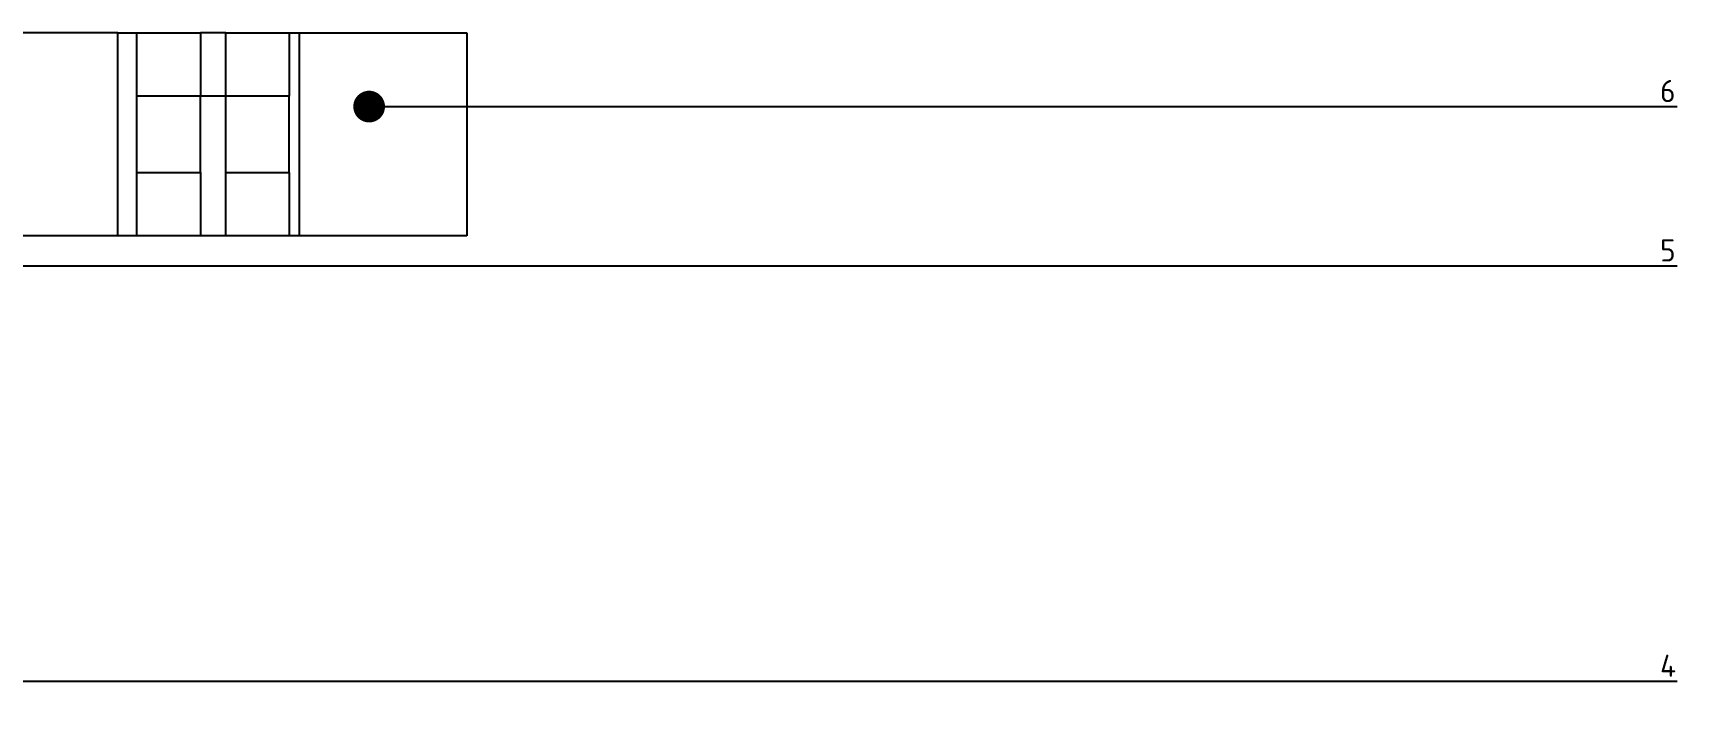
# Model space of a CAD drawing. Header units: millimetres. Extents: x -190 to 12889, y -227 to 3957.
# Drawn here: x 11938.7 to 12197.9, y 1303 to 1407.7 of the extents above; entities that cross this region are included whole.
import ezdxf
from ezdxf import colors
from ezdxf.entities.mleader import LeaderData, LeaderLine
from ezdxf.math import Vec2, Vec3

# ---------------------------------------------------------------- set-up
doc = ezdxf.new("R2010")
doc.units = ezdxf.units.MM
doc.header["$LTSCALE"] = 0.7
doc.layers.get('0').update_dxf_attribs({"color": 255})
doc.layers.add('DIM', color=94, linetype='Continuous', lineweight=25)
doc.styles.add('TCVN7824', font='tcvn+7284-2003r.ttf', dxfattribs={"height": 3.5})

# ---------------------------------------------------------------- blocks, each defined once
blk = doc.blocks.new('_Dot')
at = {"color": 0, "linetype": 'ByBlock', "lineweight": -2}
blk.add_line((-0.5, 0), (-1, 0), dxfattribs=at)
at = {"color": 0, "linetype": 'ByBlock', "const_width": 0.5}
blk.add_lwpolyline([(-0.25, 0, 1), (0.25, 0, 1)], format="xyb", close=True, dxfattribs=at)

msp = doc.modelspace()

# ---------------------------------------------------------------- linework, layer by layer
at = {"color": 7, "linetype": 'Continuous', "lineweight": 25}
for p, q in [((11952.0946, 1407.7288), (11906.0946, 1407.7288)), ((11952.0946, 1375.7288), (11952.0946, 1407.7288)), ((11952.0946, 1407.7288), (11955.0946, 1407.7288)), ((11955.0946, 1407.7288), (11965.0946, 1407.7288)), ((11955.0946, 1397.7288), (11955.0946, 1407.7288)), ((11965.0946, 1407.7288), (11965.0946, 1397.7288)), ((11969.0946, 1407.7288), (11965.0946, 1407.7288)), ((11969.0946, 1407.7288), (11979.0946, 1407.7288)), ((11969.0946, 1397.7288), (11969.0946, 1407.7288)), ((11979.0946, 1407.7288), (11979.0946, 1397.7288)), ((11979.0946, 1407.7288), (11980.6795, 1407.7288)), ((11980.6795, 1407.7288), (11980.6795, 1375.7288)), ((11980.6795, 1407.7288), (12007.0946, 1407.7288)), ((12007.0946, 1407.7288), (12007.0946, 1375.7288)), ((11965.0946, 1397.7288), (11955.0946, 1397.7288)), ((11955.0946, 1385.7288), (11955.0946, 1397.7288)), ((11965.0946, 1385.7288), (11965.0946, 1397.7288)), ((11969.0946, 1397.7288), (11965.0946, 1397.7288)), ((11969.0946, 1385.7288), (11969.0946, 1397.7288)), ((11979.0946, 1397.7288), (11969.0946, 1397.7288)), ((11979.0946, 1385.7288), (11979.0946, 1397.7288)), ((11955.0946, 1385.7288), (11965.0946, 1385.7288)), ((11955.0946, 1375.7288), (11955.0946, 1385.7288)), ((11965.0946, 1385.7288), (11965.0946, 1375.7288)), ((11969.0946, 1385.7288), (11979.0946, 1385.7288)), ((11969.0946, 1375.7288), (11969.0946, 1385.7288)), ((11979.0946, 1385.7288), (11979.0946, 1375.7288)), ((11952.0946, 1375.7288), (11906.0946, 1375.7288)), ((11955.0946, 1375.7288), (11952.0946, 1375.7288)), ((11965.0946, 1375.7288), (11955.0946, 1375.7288)), ((11969.0946, 1375.7288), (11965.0946, 1375.7288)), ((11979.0946, 1375.7288), (11969.0946, 1375.7288)), ((11980.6795, 1375.7288), (11979.0946, 1375.7288)), ((12007.0946, 1375.7288), (11980.6795, 1375.7288))]:
    msp.add_line(p, q, dxfattribs=at)

# ---------------------------------------------------------------- leaders
at = {"layer": 'DIM', "ltscale": 0.2}
ml = msp.add_multileader_mtext('Standard', dxfattribs=at)
ml.set_content('6', color=256, style='TCVN7824')
ml.set_leader_properties(color=256)
ml.set_arrow_properties(name='DOT')
ml.build(insert=Vec2(0, 0))
ml.multileader.update_dxf_attribs({"text_left_attachment_type": 6, "text_right_attachment_type": 6, "dogleg_length": 0.36, "arrow_head_size": 5})
ctx = ml.context
ctx.base_point, ctx.char_height, ctx.arrow_head_size, ctx.plane_origin = Vec3(12193.202, 1396.1046), 3.5, 5, Vec3(11991.6944, 1396.1046)
ctx.left_attachment, ctx.right_attachment = 6, 6
notes = []
notes.append((ctx, [(0, (1, 1, 0), (12192.842, 1396.1046), (1, 0), 0.36, [(0, [(11991.6944, 1396.1046)], 0, [])])]))
ctx.mtext.insert, ctx.mtext.flow_direction = Vec3(12195.202, 1400.3046), 5
ml = msp.add_multileader_mtext('Standard', dxfattribs=at)
ml.set_content('5', color=256, style='TCVN7824')
ml.set_leader_properties(color=256)
ml.set_arrow_properties(name='DOT')
ml.build(insert=Vec2(0, 0))
ml.multileader.update_dxf_attribs({"text_left_attachment_type": 6, "text_right_attachment_type": 6, "dogleg_length": 0.36, "arrow_head_size": 5})
ctx = ml.context
ctx.base_point, ctx.char_height, ctx.arrow_head_size, ctx.plane_origin = Vec3(12193.202, 1370.9741), 3.5, 5, Vec3(11913.6548, 1370.9741)
ctx.left_attachment, ctx.right_attachment = 6, 6
notes.append((ctx, [(0, (1, 1, 0), (12192.842, 1370.9741), (1, 0), 0.36, [(0, [(11913.6548, 1370.9741)], 0, [])])]))
ctx.mtext.insert, ctx.mtext.flow_direction = Vec3(12195.202, 1375.1741), 5
ml = msp.add_multileader_mtext('Standard', dxfattribs=at)
ml.set_content('4', color=256, style='TCVN7824')
ml.set_leader_properties(color=256)
ml.set_arrow_properties(name='DOT')
ml.build(insert=Vec2(0, 0))
ml.multileader.update_dxf_attribs({"text_left_attachment_type": 6, "text_right_attachment_type": 6, "dogleg_length": 0.36, "arrow_head_size": 5})
ctx = ml.context
ctx.base_point, ctx.char_height, ctx.arrow_head_size, ctx.plane_origin = Vec3(12193.202, 1305.4751), 3.5, 5, Vec3(11880.6499, 1305.4751)
ctx.left_attachment, ctx.right_attachment = 6, 6
notes.append((ctx, [(0, (1, 1, 0), (12192.842, 1305.4751), (1, 0), 0.36, [(0, [(11880.6499, 1305.4751)], 0, [])])]))
ctx.mtext.insert, ctx.mtext.flow_direction = Vec3(12195.202, 1309.6751), 5
for ctx, leaders in notes:
    for number, flags, end, landing, length, lines in leaders:
        leader = LeaderData()
        leader.index, (leader.has_last_leader_line, leader.has_dogleg_vector, leader.attachment_direction) = number, flags
        leader.last_leader_point, leader.dogleg_vector, leader.dogleg_length = Vec3(end), Vec3(landing), length
        for number, points, colour, breaks in lines:
            line = LeaderLine()
            line.index, line.vertices, line.color, line.breaks = number, Vec3.list(points), colors.encode_raw_color(colour), breaks
            leader.lines.append(line)
        ctx.leaders.append(leader)

doc.saveas('drawing.dxf')
